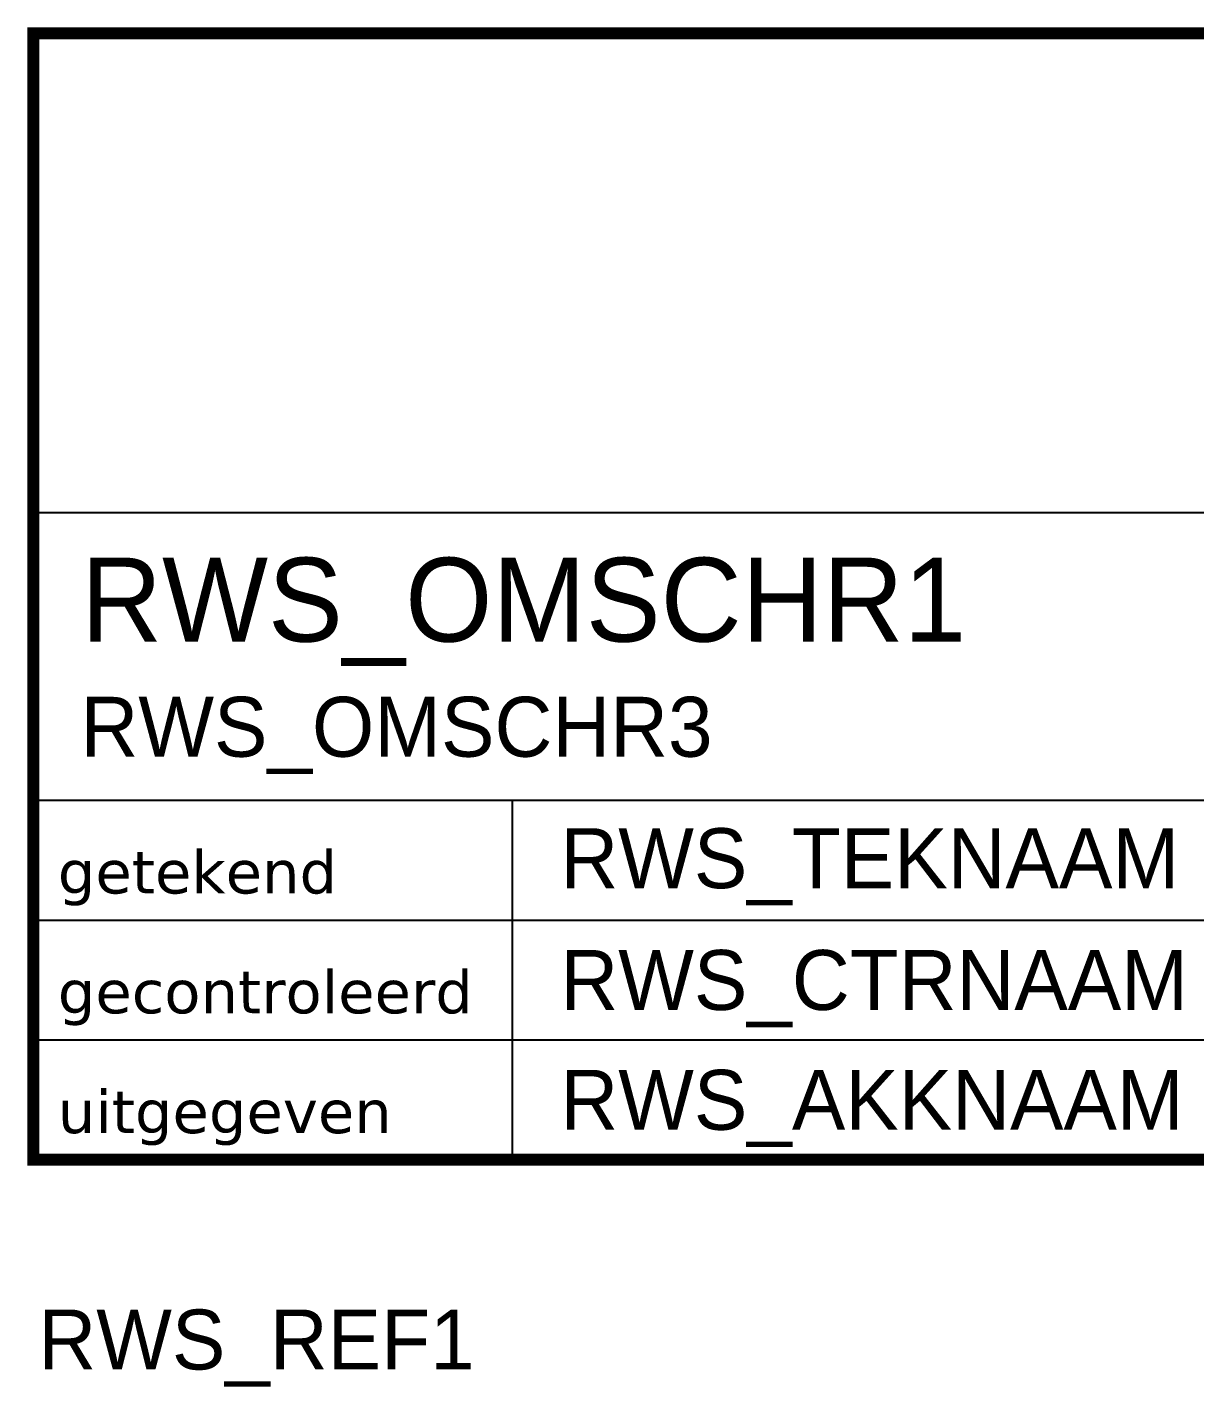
# Model space of a CAD drawing. Extents: x -180 to 14, y -9 to 47.
# Drawn here: x -180.2 to -131.5, y -9.5 to 47.2 of the extents above; entities that cross this region are included whole.
import ezdxf

# ---------------------------------------------------------------- set-up
doc = ezdxf.new("R2010")
doc.units = 0
doc.header["$MEASUREMENT"] = 0
for name, color, linetype in [('TO-XX-STEMPEL', 7, 'CONTINUOUS'), ('TO-XX-T18_1', 7, 'CONTINUOUS'), ('TO-XX-T25_1', 7, 'CONTINUOUS'), ('TO-XX-T35_1', 7, 'CONTINUOUS')]:
    doc.layers.add(name, color=color, linetype=linetype)
doc.styles.add('RIJKSHUISSTIJL', font='verdana.TTF', dxfattribs={"height": 1.8})
doc.styles.add('RTW_ISO', font='iso-rtw.shx')

msp = doc.modelspace()

# ---------------------------------------------------------------- linework, layer by layer
at = {"layer": 'TO-XX-STEMPEL'}
for p, q in [((-180, 27), (0, 27)), ((-180, 15), (-37.5, 15)), ((-160, 0), (-160, 15)), ((-180, 10), (-100, 10)), ((-180, 5), (0, 5))]:
    msp.add_line(p, q, dxfattribs=at)
at = {"layer": 'TO-XX-STEMPEL', "const_width": 0.5}
msp.add_lwpolyline([(0, 0), (0, 47), (-180, 47), (-180, 0), (0, 0)], dxfattribs=at)

# ---------------------------------------------------------------- texts
at = {"layer": 'TO-XX-T18_1', "style": 'RIJKSHUISSTIJL'}
for s, p in [('getekend', (-178.973, 11.111)), ('gecontroleerd', (-178.973, 6.111)), ('uitgegeven', (-178.973, 1.111))]:
    msp.add_text(s, height=1.8, dxfattribs=at).set_placement(p)
at = {"layer": 'TO-XX-T25_1', "style": 'RTW_ISO', "flags": 8}
for tag, p, s in [('RWS_OMSCHR3', (-178.025, 16.814), ''), ('RWS_TEKNAAM', (-158, 11.33), ''), ('RWS_CTRNAAM', (-158, 6.25), ''), ('RWS_AKKNAAM', (-158, 1.25), ''), ('RWS_REF1', (-179.781, -8.75), ' ')]:
    msp.add_attdef(tag, p, s, height=2.5, dxfattribs=at)
at = {"layer": 'TO-XX-T35_1', "style": 'RTW_ISO', "flags": 8}
msp.add_attdef('RWS_OMSCHR1', (-178, 21.617), '', height=3.5, dxfattribs=at)

doc.saveas('drawing.dxf')
